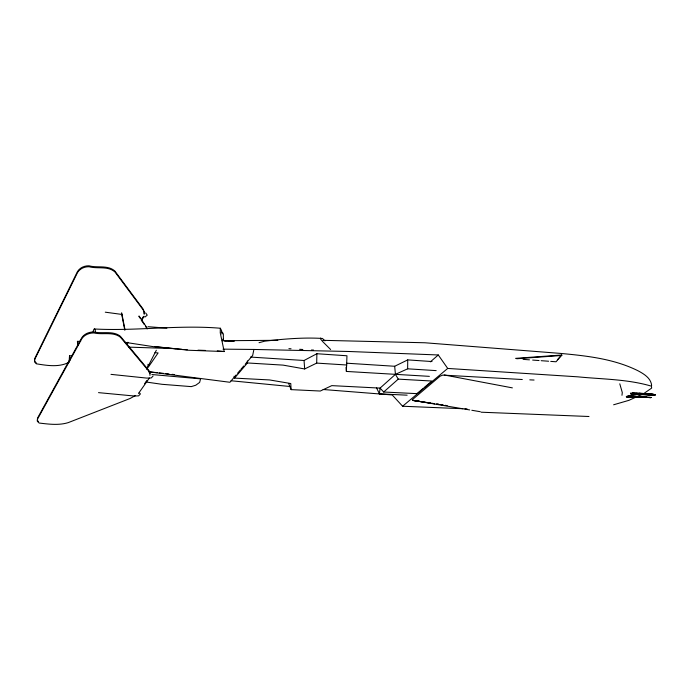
<?xml version="1.0" encoding="UTF-8"?>
<svg xmlns="http://www.w3.org/2000/svg" width="690" height="690" viewBox="0 0 690 690"><rect width="100%" height="100%" fill="white"/><g stroke="black" fill="none" stroke-linecap="round" stroke-linejoin="round"><path stroke-width="1.03" d="M144.107 313.458L144.115 311.492L143.054 308.973L114.963 271.161C108.114 264.684 97.316 268.169 89.001 265.797C84.473 265.685 79.954 267.599 77.504 271.515L34.742 358.481L34.5 361.017L36.277 362.957M144.184 314.329L144.201 312.363L143.141 309.845L115.04 272.093C108.183 265.615 97.385 269.1 89.07 266.737C84.542 266.616 80.014 268.531 77.565 272.455L34.776 359.335L34.543 361.862L36.32 363.803C46.894 365.493 58.728 367.554 68.733 362.414M407.143 395.18L379.422 393.861L380.078 388.099L395.439 374.342L407.635 368.822L407.73 359.895L432.018 361.551M429.378 376.352L346.38 371.436L346.958 355.773L316.874 353.728L304.057 360.49L250.418 357.066M149.954 375.412L149.903 372.695L148.842 370.409L120.405 336.315C113.031 330.338 102.353 334.038 93.788 331.942C89.252 331.95 84.629 333.641 81.946 337.453L37.545 418.097L37.286 420.408L38.493 421.564M234.065 376.248L234.557 378.103L247.425 362.957L283.098 365.122L304.67 368.96L316.701 363.104L316.874 353.728M93.029 332.356A4.89 1.268 -86.2 0 1 94.34 328.983C136.335 331.243 178.313 324.688 220.326 328.242L220.257 332.83L224.198 351.538L188.75 350.261L155.026 346.57M626.701 397.052L627.296 395.922L650.981 397.561L626.701 397.052L626.261 396.586L628.374 396.681M632.368 392.679L655.5 394.758L631.169 394.206L630.798 392.929M631.695 393.869L631.773 393.067L655.5 394.758L631.169 394.206M71.665 355.798L69.535 355.781L69.06 362.095M644.434 393.093L651.679 388.073L651.394 386.15C627.624 379.129 602.37 379.259 577.866 376.835L447.707 368.434L438.279 354.971L348.51 351.477L253.911 349.451L252.669 355.428L245.148 364.311M621.975 395.301L622.294 392.541L619.784 383.821M146.599 369.185L156.337 350.253M141.864 318.987L143.537 316.322M126.486 343.982L127.538 342.3M141.381 320.738L144.175 316.296M127.089 344.034L128.142 342.361M144.615 383.735L146.936 380.432M138.474 393.49L149.342 378.042M241.043 369.159L243.777 365.933M236.178 374.903L229.917 382.277L148.591 371.789M237.567 373.264L240.344 369.978M557.391 359.749L561.764 355.005L556.054 361.776L550.741 361.388M153.077 376.033L151.257 377.956L146.737 378.094L110.978 374.368M288.627 383.45L291.111 389.634L320.307 391.032L331.787 385.632L380.078 388.099L383.683 392.015L398.251 379.129L431.923 381.035L424.333 387.409M430.362 361.862L438.279 354.971M423.505 388.099L416.898 393.636L383.683 392.015M323.162 389.505L392.239 394.956L402.598 406.238L447.707 368.434M135.404 395.594L130.039 398.51L68.267 422.616C58.9 425.523 48.662 424.178 39.14 423.03L37.329 421.297L37.588 418.985L82.007 338.436C84.706 334.633 89.321 332.951 93.866 332.934C102.431 335.03 113.1 331.321 120.483 337.289L148.928 371.332L149.989 373.609M222.447 340.627L223.37 339.195L223.353 334.029L222.413 332.339L221.188 332.175M637.629 394.206L637.103 394.533L653.723 395.06M346.76 363.207L394.671 366.269L407.73 359.895M636.335 396.948L628.97 400.321L613.626 404.78M638.172 396.112L642.166 394.318M144.96 317.064L147.246 315.14L145.616 312.898M259.035 342.697L264.632 341.188C283.771 338.98 303.229 337.298 322.454 338.454L324.964 340.912M515.534 358.36L561.764 355.005M516.724 358.748L561.884 355.462M522.287 379.517L442.764 375.093L440.056 376.214L412.18 399.821L413.569 400.554L434.596 403.736M649.575 397.664L650.981 397.561L628.944 395.603M654.086 394.861L655.5 394.758L654.129 394.464M222.146 340.739L277.837 340.299M228.873 341.205L234.229 341.145L224.664 341.205M322.911 340.325L424.902 342.766L560.737 353.427C587.026 355.876 614.1 358.852 638.026 370.78C643.951 373.963 650.946 378.103 651.653 385.529M77.677 345.371L77.427 341.352L80.652 341.369M176.088 348.692L128.97 347.139M222.991 349.149L253.911 349.451M311.423 350.011L313.519 350.046M197.996 350.175L205.491 350.442M217.272 350.874L224.198 351.538M481.111 412.206L588.993 416.501M402.598 406.238L462.766 408.721M464.922 408.816L467.07 408.903M640.691 394.335L652.964 394.853L643.468 394.352M529.782 379.854L534.069 380.043M642.977 394.352L653.499 394.835M627.219 396.724L650.981 397.561L649.609 397.268M413.569 400.554L418.951 400.795M636.853 397.078L646.392 397.518M630.72 393.74L634.973 393.938M234.557 378.103L269.583 379.94L290.766 383.537L291.111 389.634M288.903 348.64L291.051 348.769M299.624 349.295L302.841 349.494M316.701 363.104L346.811 365.001M407.635 368.822L436.166 370.616M628.452 395.922L635.852 396.388M640.087 396.664L646.435 397.061M636.102 393.283L641.398 393.628M645.642 393.904L653.068 394.395M637.707 393.412L640.76 393.611M645.866 393.956L653.007 394.439M638.837 393.421L641.985 393.636M645.133 393.852L653.542 394.439M523.098 359.369L529.471 359.835M532.663 360.068L539.045 360.534M541.167 360.689L548.61 361.232M147.962 326.706L166.885 328.138M639.32 393.11L653.801 394.275M154.888 352.676L158.105 352.935L148.246 367.244L147.979 364.286M182.022 349.304L153.585 346.699L125.054 342.335M184.126 349.494L187.283 349.778M98.515 392.636L134.214 396.008L138.604 395.862L140.389 393.964L139.294 392.55M231.055 380.759L290.024 386.495M151.904 374.532L200.583 378.862L199.643 382.407L195.77 385.227L191.277 386.624L162.021 384.304L146.09 382.027M149.704 371.85L157.199 372.678M159.338 372.911L163.616 373.385M165.755 373.618L168.972 373.971M172.181 374.325L174.32 374.558M105.285 312.182L122.121 314.459M436.692 404.055L438.797 404.375M440.901 404.694L443.006 405.004M445.102 405.323L447.206 405.642M430.396 403.046L412.534 400.321L469.709 409.929M432.501 403.365L434.605 403.693M436.701 404.012L438.805 404.331M440.91 404.651L443.006 404.97M471.831 410.283L480.3 411.706M444.265 374.989L512.377 387.875M654.025 394.507L654.905 394.732M220.326 328.242L221.585 330.639L221.982 334.072M223.094 339.075L223.612 340.429M330.631 349.52L322.98 341.886L320.755 339.264L320.488 338.057M77.427 341.352L78.539 344.931M139.07 315.994L147.41 328.552M138.854 316.339L140.044 318.133M141.234 319.927L144.21 324.412M145.4 326.206L147.186 328.889M398.251 379.129L395.439 374.342L394.671 366.269M376.593 387.944L379.422 393.861M121.707 312.88L124.993 329.786M121.5 313.234L124.787 330.13M346.044 367.287L346.38 371.436M304.057 360.49L304.67 368.96M69.535 355.781L69.819 360.723M247.374 360.922L247.425 362.957M94.34 328.983A4.89 1.268 -86.2 0 1 95.41 331.605"/></g></svg>
